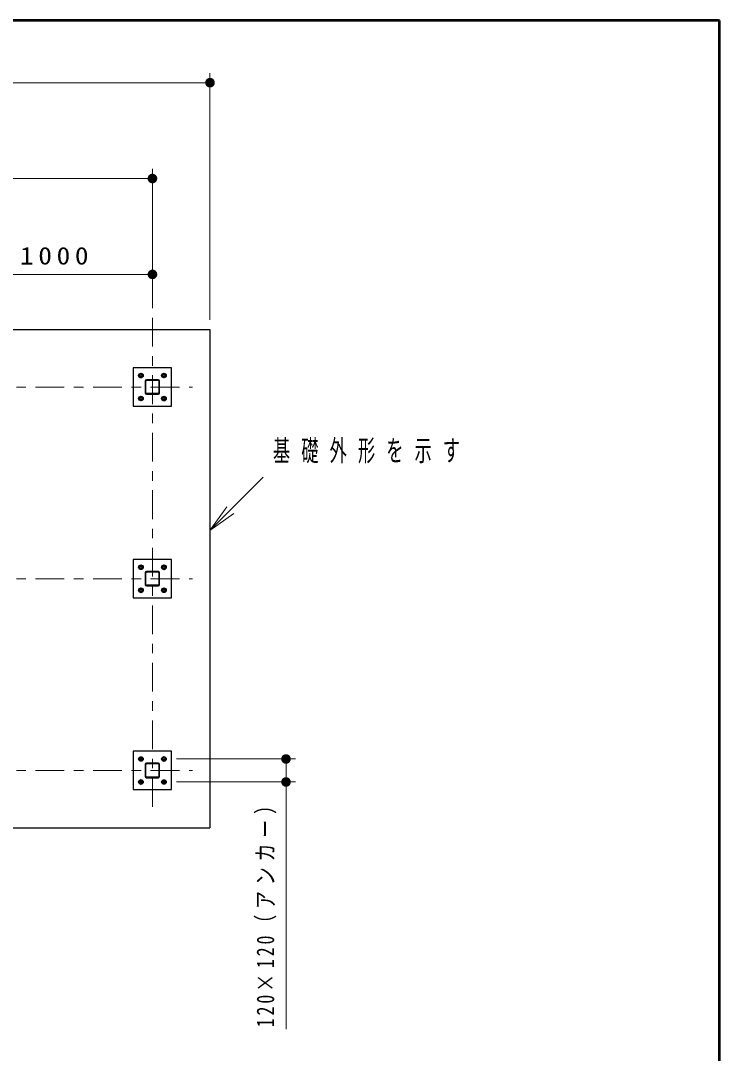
# Model space of a CAD drawing. Units: millimetres on the paper, scale 1:50. Extents: x -365 to 0, y 0 to 257.
# Drawn here: x -72.8 to 0, y 149.3 to 257 of the extents above; entities that cross this region are included whole.
import ezdxf

# ---------------------------------------------------------------- set-up
doc = ezdxf.new("R2010")
doc.units = ezdxf.units.MM
doc.linetypes.add('USER2', pattern=[6, 3, -1, 1, -1])
doc.layers.add('LY_1', color=7, linetype='Continuous', lineweight=25)
doc.layers.add('LY_2', color=7, linetype='Continuous', lineweight=13)
doc.styles.add('ＭＳ ゴシック', font='')
doc.styles.get('ＭＳ ゴシック').set_extended_font_data('MS Gothic')

# ---------------------------------------------------------------- blocks, each defined once
blk = doc.blocks.new('filled_dot')
at = {"color": 0, "linetype": 'Continuous', "lineweight": -2, "const_width": 1.25}
blk.add_lwpolyline([(-0.625, 0, 1), (0.625, 0, 1)], format="xyb", close=True, dxfattribs=at)
blk = doc.blocks.new('open_arrow')
at = {"color": 0, "linetype": 'Continuous', "lineweight": -2}
blk.add_lwpolyline([(7.5, 1.25), (0, 0), (7.5, -1.25)], dxfattribs=at)

msp = doc.modelspace()

# ---------------------------------------------------------------- linework, layer by layer
at = {"layer": 'LY_1', "lineweight": 13}
for p, q in [((-53.105, 225.781), (-53.105, 251.531)), ((-145.105, 250.531), (-53.105, 250.531)), ((-59.105, 227.005), (-59.105, 241.531)), ((-139.105, 240.531), (-59.105, 240.531)), ((-59.105, 227.005), (-59.105, 231.531)), ((-79.105, 230.531), (-59.105, 230.531)), ((-53.105, 203.824), (-47.547, 209.382)), ((-56.605, 179.981), (-44.176, 179.981)), ((-45.176, 179.981), (-45.176, 151.788)), ((-56.605, 177.581), (-44.176, 177.581))]:
    msp.add_line(p, q, dxfattribs=at)
at = {"layer": 'LY_1', "color": 2, "linetype": 'USER2', "lineweight": 13}
for p, q in [((-59.105, 226.005), (-59.105, 174.184)), ((-143.292, 218.781), (-54.918, 218.781)), ((-143.292, 198.781), (-54.918, 198.781)), ((-143.292, 178.781), (-54.918, 178.781))]:
    msp.add_line(p, q, dxfattribs=at)
at = {"layer": 'LY_1', "color": 131}
for p, q in [((-145.105, 224.781), (-53.105, 224.781)), ((-53.105, 224.781), (-53.105, 172.781)), ((-145.105, 172.781), (-53.105, 172.781))]:
    msp.add_line(p, q, dxfattribs=at)
at = {"layer": 'LY_1', "color": 4}
for p, q in [((-57.105, 220.781), (-61.105, 220.781)), ((-61.105, 220.781), (-61.105, 216.781)), ((-57.105, 216.781), (-57.105, 220.781)), ((-61.105, 216.781), (-57.105, 216.781)), ((-57.105, 200.781), (-61.105, 200.781)), ((-61.105, 200.781), (-61.105, 196.781)), ((-57.105, 196.781), (-57.105, 200.781)), ((-61.105, 196.781), (-57.105, 196.781)), ((-57.105, 180.781), (-61.105, 180.781)), ((-61.105, 180.781), (-61.105, 176.781)), ((-57.105, 176.781), (-57.105, 180.781)), ((-61.105, 176.781), (-57.105, 176.781))]:
    msp.add_line(p, q, dxfattribs=at)
at = {"layer": 'LY_1'}
for p, q in [((-60.414, 220.171), (-60.524, 219.981)), ((-60.524, 219.981), (-60.414, 219.791)), ((-60.195, 220.171), (-60.414, 220.171)), ((-60.414, 219.791), (-60.195, 219.791)), ((-60.085, 219.981), (-60.195, 220.171)), ((-60.195, 219.791), (-60.085, 219.981)), ((-57.905, 220.2), (-58.095, 220.091)), ((-58.095, 220.091), (-58.095, 219.871)), ((-58.095, 219.871), (-57.905, 219.761)), ((-57.715, 220.091), (-57.905, 220.2)), ((-57.905, 219.761), (-57.715, 219.871)), ((-57.715, 219.871), (-57.715, 220.091)), ((-60.305, 217.8), (-60.495, 217.691)), ((-60.495, 217.691), (-60.495, 217.471)), ((-60.115, 217.691), (-60.305, 217.8)), ((-60.115, 217.471), (-60.115, 217.691)), ((-58.014, 217.771), (-58.124, 217.581)), ((-57.795, 217.771), (-58.014, 217.771)), ((-57.685, 217.581), (-57.795, 217.771)), ((-60.495, 217.471), (-60.305, 217.361)), ((-60.305, 217.361), (-60.115, 217.471)), ((-58.124, 217.581), (-58.014, 217.391)), ((-58.014, 217.391), (-57.795, 217.391)), ((-57.795, 217.391), (-57.685, 217.581)), ((-60.414, 200.171), (-60.524, 199.981)), ((-60.524, 199.981), (-60.414, 199.791)), ((-60.195, 200.171), (-60.414, 200.171)), ((-60.414, 199.791), (-60.195, 199.791)), ((-60.085, 199.981), (-60.195, 200.171)), ((-60.195, 199.791), (-60.085, 199.981)), ((-57.905, 200.2), (-58.095, 200.091)), ((-58.095, 200.091), (-58.095, 199.871)), ((-58.095, 199.871), (-57.905, 199.761)), ((-57.715, 200.091), (-57.905, 200.2)), ((-57.905, 199.761), (-57.715, 199.871)), ((-57.715, 199.871), (-57.715, 200.091)), ((-60.305, 197.8), (-60.495, 197.691)), ((-60.495, 197.691), (-60.495, 197.471)), ((-60.495, 197.471), (-60.305, 197.361)), ((-60.115, 197.691), (-60.305, 197.8)), ((-60.305, 197.361), (-60.115, 197.471)), ((-60.115, 197.471), (-60.115, 197.691)), ((-58.014, 197.771), (-58.124, 197.581)), ((-58.124, 197.581), (-58.014, 197.391)), ((-57.795, 197.771), (-58.014, 197.771)), ((-58.014, 197.391), (-57.795, 197.391)), ((-57.685, 197.581), (-57.795, 197.771)), ((-57.795, 197.391), (-57.685, 197.581)), ((-60.414, 180.171), (-60.524, 179.981)), ((-60.524, 179.981), (-60.414, 179.791)), ((-60.195, 180.171), (-60.414, 180.171)), ((-60.085, 179.981), (-60.195, 180.171)), ((-60.195, 179.791), (-60.085, 179.981)), ((-57.905, 180.2), (-58.095, 180.091)), ((-58.095, 180.091), (-58.095, 179.871)), ((-57.715, 180.091), (-57.905, 180.2)), ((-57.715, 179.871), (-57.715, 180.091)), ((-60.414, 179.791), (-60.195, 179.791)), ((-58.095, 179.871), (-57.905, 179.761)), ((-57.905, 179.761), (-57.715, 179.871)), ((-60.305, 177.8), (-60.495, 177.691)), ((-60.115, 177.691), (-60.305, 177.8)), ((-58.014, 177.771), (-58.124, 177.581)), ((-57.795, 177.771), (-58.014, 177.771)), ((-57.685, 177.581), (-57.795, 177.771)), ((-60.495, 177.691), (-60.495, 177.471)), ((-60.495, 177.471), (-60.305, 177.361)), ((-60.305, 177.361), (-60.115, 177.471)), ((-60.115, 177.471), (-60.115, 177.691)), ((-58.124, 177.581), (-58.014, 177.391)), ((-58.014, 177.391), (-57.795, 177.391)), ((-57.795, 177.391), (-57.685, 177.581))]:
    msp.add_line(p, q, dxfattribs=at)
at = {"layer": 'LY_1', "color": 3}
for p, q in [((-59.855, 219.403), (-59.855, 218.159)), ((-59.791, 218.159), (-59.791, 219.403)), ((-58.483, 219.531), (-59.727, 219.531)), ((-58.483, 219.467), (-59.727, 219.467)), ((-58.419, 218.159), (-58.419, 219.403)), ((-58.355, 218.159), (-58.355, 219.403)), ((-58.483, 218.095), (-59.727, 218.095)), ((-59.727, 218.031), (-58.483, 218.031)), ((-59.855, 199.403), (-59.855, 198.159)), ((-59.791, 198.159), (-59.791, 199.403)), ((-58.483, 199.531), (-59.727, 199.531)), ((-58.483, 199.467), (-59.727, 199.467)), ((-58.419, 198.159), (-58.419, 199.403)), ((-58.355, 198.159), (-58.355, 199.403)), ((-58.483, 198.095), (-59.727, 198.095)), ((-59.727, 198.031), (-58.483, 198.031)), ((-59.855, 179.403), (-59.855, 178.159)), ((-59.791, 178.159), (-59.791, 179.403)), ((-58.483, 179.531), (-59.727, 179.531)), ((-58.483, 179.467), (-59.727, 179.467)), ((-58.419, 178.159), (-58.419, 179.403)), ((-58.355, 178.159), (-58.355, 179.403)), ((-58.483, 178.095), (-59.727, 178.095)), ((-59.727, 178.031), (-58.483, 178.031))]:
    msp.add_line(p, q, dxfattribs=at)
at = {"layer": 'LY_1'}
for centre, radius in [((-60.305, 219.981), 0.24), ((-60.305, 219.981), 0.18), ((-60.305, 219.981), 0.12), ((-60.306, 219.981), 0.101), ((-57.905, 219.981), 0.24), ((-57.905, 219.981), 0.18), ((-57.905, 219.981), 0.12), ((-57.905, 219.982), 0.101), ((-60.305, 217.581), 0.24), ((-60.305, 217.581), 0.18), ((-60.305, 217.581), 0.12), ((-60.305, 217.58), 0.101), ((-57.905, 217.581), 0.24), ((-57.905, 217.581), 0.18), ((-57.905, 217.581), 0.12), ((-57.904, 217.581), 0.101), ((-60.305, 199.981), 0.24), ((-60.305, 199.981), 0.18), ((-60.305, 199.981), 0.12), ((-60.306, 199.981), 0.101), ((-57.905, 199.981), 0.24), ((-57.905, 199.981), 0.18), ((-57.905, 199.981), 0.12), ((-57.905, 199.982), 0.101), ((-60.305, 197.581), 0.24), ((-60.305, 197.581), 0.18), ((-60.305, 197.581), 0.12), ((-60.305, 197.58), 0.101), ((-57.905, 197.581), 0.24), ((-57.905, 197.581), 0.18), ((-57.905, 197.581), 0.12), ((-57.904, 197.581), 0.101), ((-60.305, 179.981), 0.24), ((-60.305, 179.981), 0.18), ((-60.305, 179.981), 0.12), ((-60.306, 179.981), 0.101), ((-57.905, 179.981), 0.24), ((-57.905, 179.981), 0.18), ((-57.905, 179.981), 0.12), ((-57.905, 179.982), 0.101), ((-60.305, 177.581), 0.24), ((-60.305, 177.581), 0.18), ((-57.905, 177.581), 0.24), ((-57.905, 177.581), 0.18), ((-60.305, 177.581), 0.12), ((-60.305, 177.58), 0.101), ((-57.905, 177.581), 0.12), ((-57.904, 177.581), 0.101)]:
    msp.add_circle(centre, radius, dxfattribs=at)
at = {"layer": 'LY_1', "color": 3}
for centre, radius, start, end in [((-59.727, 219.403), 0.128, 90, 180), ((-59.727, 219.403), 0.064, 90, 180), ((-58.483, 219.403), 0.128, 0, 90), ((-58.483, 219.403), 0.064, 0, 90), ((-59.727, 218.159), 0.128, 180, 270), ((-59.727, 218.159), 0.064, 180, 270), ((-58.483, 218.159), 0.128, 270, 0), ((-58.483, 218.159), 0.064, 270, 0), ((-59.727, 199.403), 0.128, 90, 180), ((-59.727, 199.403), 0.064, 90, 180), ((-58.483, 199.403), 0.128, 0, 90), ((-58.483, 199.403), 0.064, 0, 90), ((-59.727, 198.159), 0.128, 180, 270), ((-59.727, 198.159), 0.064, 180, 270), ((-58.483, 198.159), 0.128, 270, 0), ((-58.483, 198.159), 0.064, 270, 0), ((-59.727, 179.403), 0.128, 90, 180), ((-59.727, 179.403), 0.064, 90, 180), ((-58.483, 179.403), 0.128, 0, 90), ((-58.483, 179.403), 0.064, 0, 90), ((-59.727, 178.159), 0.128, 180, 270), ((-59.727, 178.159), 0.064, 180, 270), ((-58.483, 178.159), 0.128, 270, 0), ((-58.483, 178.159), 0.064, 270, 0)]:
    msp.add_arc(centre, radius, start, end, dxfattribs=at)
at = {"layer": 'LY_2', "lineweight": 50}
for p, q in [((0, 257), (-365, 257)), ((0, 0), (0, 257))]:
    msp.add_line(p, q, dxfattribs=at)

# ---------------------------------------------------------------- block references
at = {"layer": 'LY_1', "lineweight": 13, "xscale": 0.4, "yscale": 0.4}
for name, p, rotation in [('filled_dot', (-53.105, 250.531), 180), ('filled_dot', (-59.105, 240.531), 180), ('filled_dot', (-59.105, 230.531), 180), ('open_arrow', (-53.105, 203.824), 45), ('filled_dot', (-45.176, 179.981), 270), ('filled_dot', (-45.176, 177.581), 90)]:
    msp.add_blockref(name, p, dxfattribs=dict(at, rotation=rotation))

# ---------------------------------------------------------------- texts
at = {"layer": 'LY_1', "style": 'ＭＳ ゴシック'}
for s, insert, char_height, attachment_point in [('\\T1.33;\\W1.15;1000', (-69.105, 231.531), 1.833, 8), ('\\T1.64;\\W0.6;基礎外形を示す', (-46.54, 212.032), 2.199, 4)]:
    msp.add_mtext(s, dxfattribs=dict(at, insert=insert, char_height=char_height, attachment_point=attachment_point))
at = {"layer": 'LY_1', "insert": (-46.176, 164.351), "char_height": 1.833, "attachment_point": 8, "rotation": 90, "style": 'ＭＳ ゴシック'}
msp.add_mtext('\\T1.32;\\W0.75;120×120（アンカー）', dxfattribs=at)

doc.saveas('drawing.dxf')
